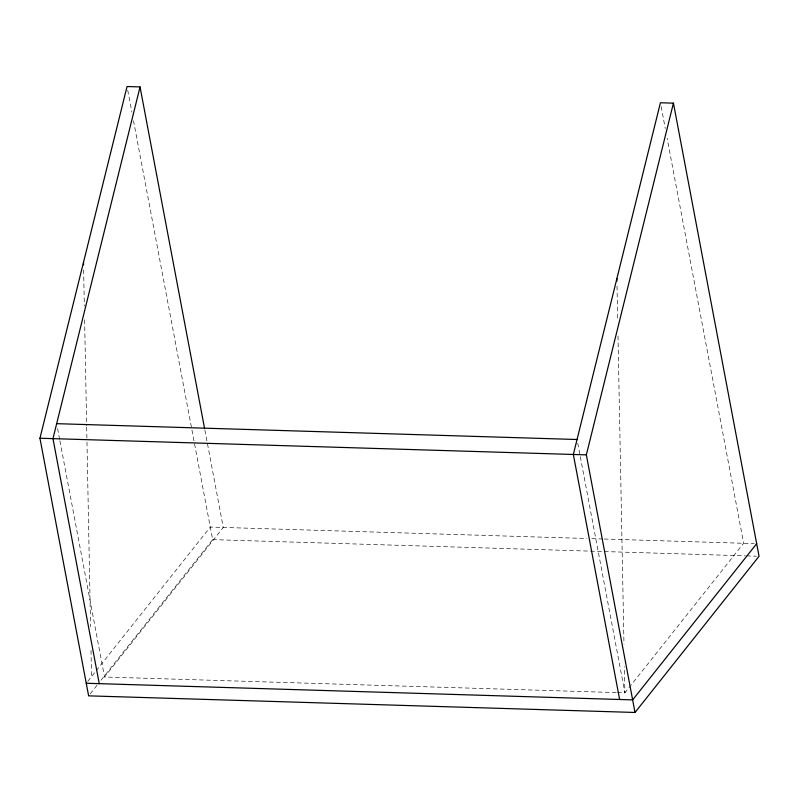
<?xml version="1.0" encoding="UTF-8"?>
<svg xmlns="http://www.w3.org/2000/svg" width="799" height="799" viewBox="0 0 799 799"><rect width="100%" height="100%" fill="white"/><g stroke="black" fill="none" stroke-linecap="round" stroke-linejoin="round"><path stroke-width="0.6" stroke-dasharray="4 3" d="M87.75 681.357L95.401 671.729M96.18 670.751L210.277 527.05L586.806 538.506M90.177 693.892L97.148 685.103M101.024 680.229L212.654 539.635L133.513 120.789M616.199 692.573L104.529 677.013L223.281 527.45L204.784 429.552M591.779 538.656L602.985 538.995M604.234 539.035L754.306 543.6M212.654 539.635L603.115 551.52M604.364 551.56L745.327 555.844M746.576 555.884L756.553 556.184M617.447 692.613L624.908 692.843L743.659 543.28L667.125 138.247M661.123 106.427L665.277 128.459M577.737 443.175L580.054 455.42M580.284 456.638L624.908 692.843L624.409 666.636M127.73 90.197L131.895 112.23M57.588 428.574L59.675 439.58M59.905 440.808L104.529 677.013M617.028 286.102L617.707 321.038M617.997 336.009L623.969 644.184M83.635 269.872L84.344 306.057M84.604 319.78L86.662 425.827M86.682 427.075L86.951 440.808M86.981 442.047L90.557 626.706M91.016 650.416L91.525 676.613"/><path stroke-width="1.2" d="M619.634 699.485L573.342 454.471L660.423 102.761L673.437 103.151L759.05 556.264L635.025 712.468L88.629 695.849L39.95 438.242L127.041 86.532L140.045 86.921L204.554 428.334M140.045 86.921L52.964 438.641L99.256 683.654M635.025 712.468L586.346 454.871L673.437 103.151M756.673 543.68L632.648 699.884L86.242 683.265M56.669 423.67L577.048 439.51M39.95 438.242L586.346 454.871M616.878 278.611L616.928 281.108M83.495 262.392L83.545 264.878"/></g></svg>
